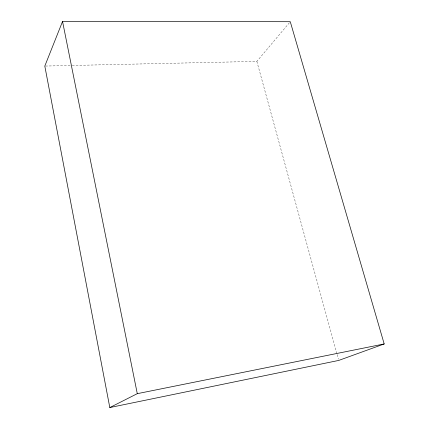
<?xml version="1.0" encoding="UTF-8"?>
<svg xmlns="http://www.w3.org/2000/svg" width="429" height="429" viewBox="0 0 429 429"><rect width="100%" height="100%" fill="white"/><g stroke="black" fill="none" stroke-linecap="round" stroke-linejoin="round"><path stroke-width="0.32" stroke-dasharray="2.15 1.61" d="M72.228 65.46L256.858 61.395L289.419 22.721M45.469 66.05L71.557 65.476M256.858 61.395L336.969 353.968M337.146 354.611L338.384 359.132"/><path stroke-width="0.64" d="M62.543 21.45L44.804 66.066L109.808 407.55L338.738 360.424L384.196 343.951L290.277 21.702L62.543 21.45L137.285 393.666L109.808 407.55M137.285 393.666L384.196 343.951"/></g></svg>
